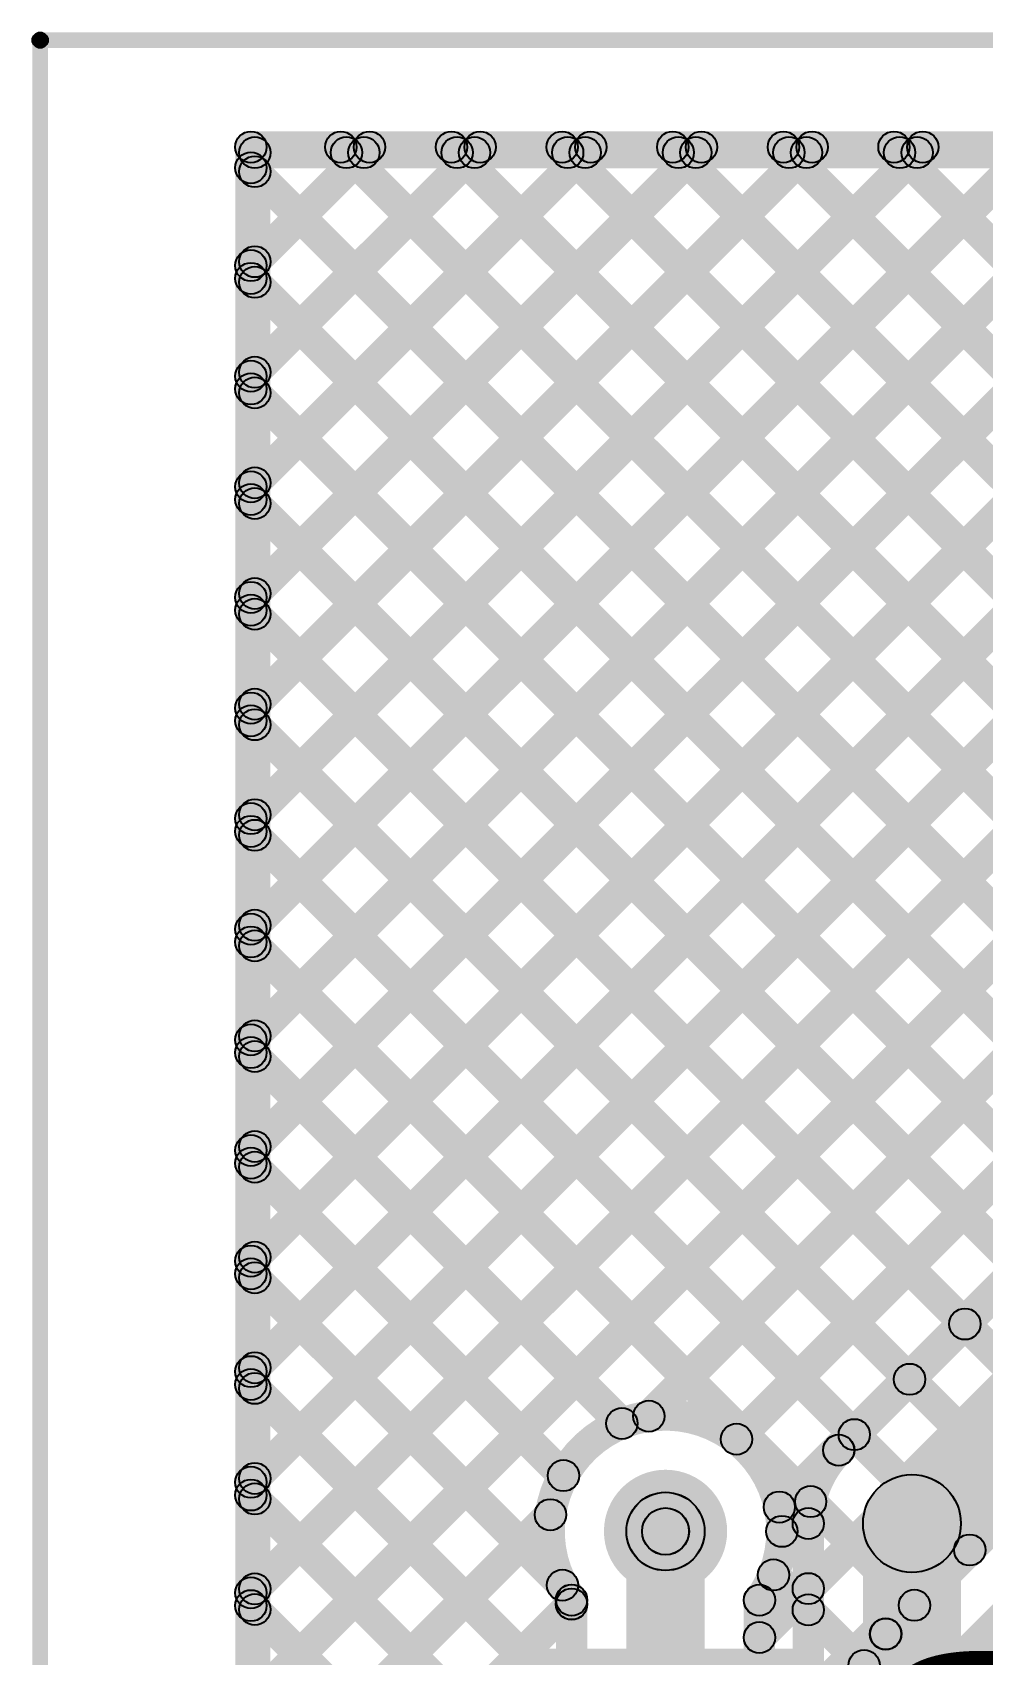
# Model space of a CAD drawing. Header units: millimetres. Extents: x 0 to 5.55, y 0 to 1.02.
# Drawn here: x -0.0019 to 0.241, y 0.6095 to 1.0243 of the extents above; entities that cross this region are included whole.
import ezdxf

# ---------------------------------------------------------------- set-up
doc = ezdxf.new("R2010")
doc.units = ezdxf.units.MM
doc.header["$MEASUREMENT"] = 0
for name, color, linetype in [('BottomLayer', 5, 'Continuous'), ('Mechanical2', 216, 'Continuous'), ('TopLayer', 1, 'Continuous'), ('TopOverlay', 2, 'Continuous'), ('TopPaste', 8, 'Continuous'), ('TopSolder', 216, 'Continuous'), ('ViaHoleLayer', 16, 'Continuous')]:
    doc.layers.add(name, color=color, linetype=linetype)

# ---------------------------------------------------------------- blocks, each defined once
blk = doc.blocks.new('LED_0805_27')
at = {"layer": 'TopLayer'}
for points in [[(-0.05999, 0.03001), (-0.01999, 0.03001), (-0.01999, -0.02999), (-0.05999, -0.02999)], [(0.02001, 0.03001), (0.06001, 0.03001), (0.06001, -0.02999), (0.02001, -0.02999)]]:
    blk.add_hatch(color=1, dxfattribs=at).paths.add_polyline_path(points)
at = {"layer": 'TopOverlay'}
h = blk.add_hatch(color=2, dxfattribs=at)
edge = h.paths.add_edge_path()
edge.add_arc((-0.06499, 0.03501), 0.0025, 0, 360)
h = blk.add_hatch(color=2, dxfattribs=at)
edge = h.paths.add_edge_path()
edge.add_arc((-0.06499, 0.03501), 0.0025, 0, 360)
for points in [[(-0.06499, 0.03251), (-0.06499, 0.03751), (0.06501, 0.03751), (0.06501, 0.03251)], [(-0.06749, 0.03501), (-0.06249, 0.03501), (-0.06249, -0.03499), (-0.06749, -0.03499)], [(0.06251, 0.03501), (0.06751, 0.03501), (0.06751, -0.03499), (0.06251, -0.03499)], [(0.09601, 0.03701), (0.06401, 0.03701), (0.06401, -0.03699), (0.09601, -0.03699)], [(-0.06499, -0.03749), (-0.06499, -0.03249), (0.06501, -0.03249), (0.06501, -0.03749)]]:
    blk.add_hatch(color=2, dxfattribs=at).paths.add_polyline_path(points)
h = blk.add_hatch(color=2, dxfattribs=at)
edge = h.paths.add_edge_path()
edge.add_arc((0.06501, 0.03501), 0.0025, 0, 360)
h = blk.add_hatch(color=2, dxfattribs=at)
edge = h.paths.add_edge_path()
edge.add_arc((0.06501, 0.03501), 0.0025, 0, 360)
h = blk.add_hatch(color=2, dxfattribs=at)
edge = h.paths.add_edge_path()
edge.add_arc((-0.06499, -0.03499), 0.0025, 0, 360)
h = blk.add_hatch(color=2, dxfattribs=at)
edge = h.paths.add_edge_path()
edge.add_arc((-0.06499, -0.03499), 0.0025, 0, 360)
h = blk.add_hatch(color=2, dxfattribs=at)
edge = h.paths.add_edge_path()
edge.add_arc((0.06501, -0.03499), 0.0025, 0, 360)
h = blk.add_hatch(color=2, dxfattribs=at)
edge = h.paths.add_edge_path()
edge.add_arc((0.06501, -0.03499), 0.0025, 0, 360)
at = {"layer": 'TopPaste'}
for points in [[(-0.05999, 0.03001), (-0.01999, 0.03001), (-0.01999, -0.02999), (-0.05999, -0.02999)], [(0.02001, 0.03001), (0.06001, 0.03001), (0.06001, -0.02999), (0.02001, -0.02999)]]:
    blk.add_hatch(color=8, dxfattribs=at).paths.add_polyline_path(points)
at = {"layer": 'TopSolder'}
for points in [[(-0.06399, 0.03401), (-0.01599, 0.03401), (-0.01599, -0.03399), (-0.06399, -0.03399)], [(0.01601, 0.03401), (0.06401, 0.03401), (0.06401, -0.03399), (0.01601, -0.03399)]]:
    blk.add_hatch(color=216, dxfattribs=at).paths.add_polyline_path(points)
at = {"layer": 'TopOverlay'}
for centre in [(-0.06499, 0.03501), (-0.06499, 0.03501), (0.06501, 0.03501), (0.06501, 0.03501), (-0.06499, -0.03499), (-0.06499, -0.03499), (0.06501, -0.03499), (0.06501, -0.03499)]:
    blk.add_circle(centre, 0.0025, dxfattribs=at)

msp = doc.modelspace()

# ---------------------------------------------------------------- hatches: boundary and pattern name
at = {"layer": 'BottomLayer'}
h = msp.add_hatch(color=5, dxfattribs=at)
edge = h.paths.add_edge_path()
edge.add_arc((0.054, 0.995), 0.004, 0, 360)
h = msp.add_hatch(color=5, dxfattribs=at)
edge = h.paths.add_edge_path()
edge.add_arc((0.054, 0.995), 0.004, 0, 360)
for points in [[(0.05683, 0.79215), (0.05117, 0.7978), (0.2512, 0.99783), (0.25685, 0.99217)], [(0.05683, 0.76386), (0.05117, 0.76952), (0.27948, 0.99783), (0.28514, 0.99217)], [(0.05683, 0.82043), (0.05117, 0.82609), (0.22291, 0.99783), (0.22857, 0.99217)], [(0.05683, 0.93357), (0.05117, 0.93923), (0.10977, 0.99783), (0.11543, 0.99217)], [(0.05683, 0.90528), (0.05117, 0.91094), (0.13806, 0.99783), (0.14372, 0.99217)], [(0.05683, 0.96185), (0.05117, 0.96751), (0.08149, 0.99783), (0.08715, 0.99217)], [(0.05683, 0.84872), (0.05117, 0.85437), (0.19463, 0.99783), (0.20028, 0.99217)], [(0.05683, 0.877), (0.05117, 0.88266), (0.16634, 0.99783), (0.172, 0.99217)], [(0.05683, 0.65073), (0.05117, 0.65638), (0.39262, 0.99783), (0.39827, 0.99217)], [(0.05683, 0.67901), (0.05117, 0.68467), (0.36433, 0.99783), (0.36999, 0.99217)], [(0.05683, 0.59416), (0.05117, 0.59981), (0.44919, 0.99783), (0.45484, 0.99217)], [(0.05683, 0.62244), (0.05117, 0.6281), (0.4209, 0.99783), (0.42656, 0.99217)], [(0.05683, 0.73558), (0.05117, 0.74124), (0.30776, 0.99783), (0.31342, 0.99217)], [(0.05683, 0.70729), (0.05117, 0.71295), (0.33605, 0.99783), (0.34171, 0.99217)], [(0.054, 0.991), (0.054, 0.999), (5.502, 0.999), (5.502, 0.991)], [(0.07415, 0.99217), (0.07981, 0.99783), (0.3308, 0.74684), (0.32514, 0.74119)], [(0.10244, 0.99217), (0.1081, 0.99783), (0.35172, 0.7542), (0.34607, 0.74854)], [(0.13072, 0.99217), (0.13638, 0.99783), (0.38001, 0.7542), (0.37435, 0.74854)], [(0.15857, 0.66761), (0.15291, 0.67327), (0.47747, 0.99783), (0.48313, 0.99217)], [(0.15901, 0.99217), (0.16466, 0.99783), (0.40829, 0.7542), (0.40264, 0.74854)], [(0.18729, 0.99217), (0.19295, 0.99783), (0.43658, 0.7542), (0.43092, 0.74854)], [(0.21558, 0.99217), (0.22123, 0.99783), (0.45284, 0.76622), (0.44719, 0.76056)], [(0.058, 0.04143), (0.05, 0.04143), (0.05, 0.995), (0.058, 0.995)], [(0.05117, 0.98687), (0.05683, 0.99253), (0.3308, 0.71856), (0.32514, 0.7129)], [(0.05117, 0.95859), (0.05683, 0.96424), (0.32721, 0.69386), (0.32155, 0.68821)], [(0.05117, 0.9303), (0.05683, 0.93596), (0.29976, 0.69303), (0.2941, 0.68737)], [(0.05117, 0.90202), (0.05683, 0.90767), (0.28301, 0.68149), (0.27736, 0.67583)], [(0.18098, 0.66174), (0.17532, 0.6674), (0.41608, 0.90816), (0.42174, 0.9025)], [(0.19192, 0.64439), (0.18626, 0.65005), (0.42223, 0.88602), (0.42788, 0.88036)], [(0.05117, 0.87373), (0.05683, 0.87939), (0.26887, 0.66735), (0.26321, 0.66169)], [(0.18683, 0.61102), (0.18117, 0.61668), (0.4347, 0.87021), (0.44036, 0.86455)], [(0.05117, 0.84545), (0.05683, 0.8511), (0.25473, 0.65321), (0.24907, 0.64755)], [(0.05117, 0.81716), (0.05683, 0.82282), (0.24059, 0.63906), (0.23493, 0.63341)], [(0.05117, 0.78888), (0.05683, 0.79454), (0.22644, 0.62492), (0.22079, 0.61926)], [(0.05117, 0.7606), (0.05683, 0.76625), (0.15167, 0.67141), (0.14602, 0.66575)], [(0.05117, 0.73231), (0.05683, 0.73797), (0.13672, 0.65808), (0.13106, 0.65242)], [(0.19026, 0.58617), (0.18461, 0.59183), (0.32514, 0.73236), (0.3308, 0.7267)], [(0.05117, 0.70403), (0.05683, 0.70968), (0.13647, 0.63005), (0.13081, 0.62439)], [(0.05117, 0.67574), (0.05683, 0.6814), (0.13883, 0.5994), (0.13317, 0.59374)], [(0.21912, 0.61194), (0.21347, 0.6176), (0.2794, 0.68353), (0.28506, 0.67788)], [(0.24384, 0.58716), (0.22616, 0.60484), (0.29216, 0.67084), (0.30984, 0.65316)], [(0.05117, 0.64746), (0.05683, 0.65311), (0.12283, 0.58711), (0.11717, 0.58146)], [(0.05683, 0.56587), (0.05117, 0.57153), (0.12773, 0.64809), (0.13339, 0.64243)], [(0.17, 0.556), (0.15, 0.556), (0.15, 0.641), (0.17, 0.641)], [(0.18475, 0.62702), (0.19041, 0.63267), (0.21357, 0.60951), (0.20792, 0.60385)], [(0.05683, 0.53759), (0.05117, 0.54325), (0.13317, 0.62525), (0.13883, 0.61959)], [(0.05117, 0.61917), (0.05683, 0.62483), (0.12283, 0.55883), (0.11717, 0.55317)], [(0.14, 0.589), (0.132, 0.589), (0.132, 0.62342), (0.14, 0.62342)], [(0.188, 0.589), (0.18, 0.589), (0.18, 0.62342), (0.188, 0.62342)]]:
    msp.add_hatch(color=5, dxfattribs=at).paths.add_polyline_path(points)
h = msp.add_hatch(color=5, dxfattribs=at)
edge = h.paths.add_edge_path()
edge.add_arc((0.07698, 0.995), 0.004, 0, 360)
h = msp.add_hatch(color=5, dxfattribs=at)
edge = h.paths.add_edge_path()
edge.add_arc((0.08432, 0.995), 0.004, 0, 360)
h = msp.add_hatch(color=5, dxfattribs=at)
edge = h.paths.add_edge_path()
edge.add_arc((0.10527, 0.995), 0.004, 0, 360)
h = msp.add_hatch(color=5, dxfattribs=at)
edge = h.paths.add_edge_path()
edge.add_arc((0.1126, 0.995), 0.004, 0, 360)
h = msp.add_hatch(color=5, dxfattribs=at)
edge = h.paths.add_edge_path()
edge.add_arc((0.13355, 0.995), 0.004, 0, 360)
h = msp.add_hatch(color=5, dxfattribs=at)
edge = h.paths.add_edge_path()
edge.add_arc((0.14089, 0.995), 0.004, 0, 360)
h = msp.add_hatch(color=5, dxfattribs=at)
edge = h.paths.add_edge_path()
edge.add_arc((0.16184, 0.995), 0.004, 0, 360)
h = msp.add_hatch(color=5, dxfattribs=at)
edge = h.paths.add_edge_path()
edge.add_arc((0.16917, 0.995), 0.004, 0, 360)
h = msp.add_hatch(color=5, dxfattribs=at)
edge = h.paths.add_edge_path()
edge.add_arc((0.19012, 0.995), 0.004, 0, 360)
h = msp.add_hatch(color=5, dxfattribs=at)
edge = h.paths.add_edge_path()
edge.add_arc((0.19746, 0.995), 0.004, 0, 360)
h = msp.add_hatch(color=5, dxfattribs=at)
edge = h.paths.add_edge_path()
edge.add_arc((0.2184, 0.995), 0.004, 0, 360)
h = msp.add_hatch(color=5, dxfattribs=at)
edge = h.paths.add_edge_path()
edge.add_arc((0.22574, 0.995), 0.004, 0, 360)
h = msp.add_hatch(color=5, dxfattribs=at)
edge = h.paths.add_edge_path()
edge.add_arc((0.054, 0.9897), 0.004, 0, 360)
h = msp.add_hatch(color=5, dxfattribs=at)
edge = h.paths.add_edge_path()
edge.add_arc((0.054, 0.96468), 0.004, 0, 360)
h = msp.add_hatch(color=5, dxfattribs=at)
edge = h.paths.add_edge_path()
edge.add_arc((0.054, 0.96141), 0.004, 0, 360)
h = msp.add_hatch(color=5, dxfattribs=at)
edge = h.paths.add_edge_path()
edge.add_arc((0.054, 0.9364), 0.004, 0, 360)
h = msp.add_hatch(color=5, dxfattribs=at)
edge = h.paths.add_edge_path()
edge.add_arc((0.054, 0.93313), 0.004, 0, 360)
h = msp.add_hatch(color=5, dxfattribs=at)
edge = h.paths.add_edge_path()
edge.add_arc((0.054, 0.90811), 0.004, 0, 360)
h = msp.add_hatch(color=5, dxfattribs=at)
edge = h.paths.add_edge_path()
edge.add_arc((0.054, 0.90485), 0.004, 0, 360)
h = msp.add_hatch(color=5, dxfattribs=at)
edge = h.paths.add_edge_path()
edge.add_arc((0.054, 0.87983), 0.004, 0, 360)
h = msp.add_hatch(color=5, dxfattribs=at)
edge = h.paths.add_edge_path()
edge.add_arc((0.054, 0.87656), 0.004, 0, 360)
h = msp.add_hatch(color=5, dxfattribs=at)
edge = h.paths.add_edge_path()
edge.add_arc((0.054, 0.85154), 0.004, 0, 360)
h = msp.add_hatch(color=5, dxfattribs=at)
edge = h.paths.add_edge_path()
edge.add_arc((0.054, 0.84828), 0.004, 0, 360)
h = msp.add_hatch(color=5, dxfattribs=at)
edge = h.paths.add_edge_path()
edge.add_arc((0.054, 0.82326), 0.004, 0, 360)
h = msp.add_hatch(color=5, dxfattribs=at)
edge = h.paths.add_edge_path()
edge.add_arc((0.054, 0.81999), 0.004, 0, 360)
h = msp.add_hatch(color=5, dxfattribs=at)
edge = h.paths.add_edge_path()
edge.add_arc((0.054, 0.79498), 0.004, 0, 360)
h = msp.add_hatch(color=5, dxfattribs=at)
edge = h.paths.add_edge_path()
edge.add_arc((0.054, 0.79171), 0.004, 0, 360)
h = msp.add_hatch(color=5, dxfattribs=at)
edge = h.paths.add_edge_path()
edge.add_arc((0.054, 0.76669), 0.004, 0, 360)
h = msp.add_hatch(color=5, dxfattribs=at)
edge = h.paths.add_edge_path()
edge.add_arc((0.054, 0.76342), 0.004, 0, 360)
h = msp.add_hatch(color=5, dxfattribs=at)
edge = h.paths.add_edge_path()
edge.add_arc((0.054, 0.73841), 0.004, 0, 360)
h = msp.add_hatch(color=5, dxfattribs=at)
edge = h.paths.add_edge_path()
edge.add_arc((0.054, 0.73514), 0.004, 0, 360)
h = msp.add_hatch(color=5, dxfattribs=at)
edge = h.paths.add_edge_path()
edge.add_arc((0.054, 0.71012), 0.004, 0, 360)
h = msp.add_hatch(color=5, dxfattribs=at)
edge = h.paths.add_edge_path()
edge.add_arc((0.054, 0.70686), 0.004, 0, 360)
h = msp.add_hatch(color=5, dxfattribs=at)
edge = h.paths.add_edge_path()
edge.add_arc((0.054, 0.68184), 0.004, 0, 360)
h = msp.add_hatch(color=5, dxfattribs=at)
edge = h.paths.add_edge_path()
edge.add_arc((0.054, 0.67857), 0.004, 0, 360)
h = msp.add_hatch(color=5, dxfattribs=at)
edge = h.paths.add_edge_path()
edge.add_arc((0.14885, 0.66858), 0.004, 0, 360)
h = msp.add_hatch(color=5, dxfattribs=at)
edge = h.paths.add_edge_path()
edge.add_arc((0.15574, 0.67044), 0.004, 0, 360)
h = msp.add_hatch(color=5, dxfattribs=at)
edge = h.paths.add_edge_path()
edge.add_arc((0.17815, 0.66457), 0.004, 0, 360)
h = msp.add_hatch(color=5, dxfattribs=at)
edge = h.paths.add_edge_path()
edge.add_arc((0.054, 0.65355), 0.004, 0, 360)
h = msp.add_hatch(color=5, dxfattribs=at)
edge = h.paths.add_edge_path()
edge.add_arc((0.13389, 0.65525), 0.004, 0, 360)
h = msp.add_hatch(color=5, dxfattribs=at)
edge = h.paths.add_edge_path()
edge.add_arc((0.16, 0.641), 0.01575, 0, 360)
h = msp.add_hatch(color=5, dxfattribs=at)
edge = h.paths.add_edge_path()
edge.add_arc((0.054, 0.65029), 0.004, 0, 360)
h = msp.add_hatch(color=5, dxfattribs=at)
edge = h.paths.add_edge_path()
edge.add_arc((0.13056, 0.64526), 0.004, 0, 360)
h = msp.add_hatch(color=5, dxfattribs=at)
edge = h.paths.add_edge_path()
edge.add_arc((0.16, 0.641), 0.01, 0, 360)
h = msp.add_hatch(color=5, dxfattribs=at)
edge = h.paths.add_edge_path()
edge.add_arc((0.18909, 0.64722), 0.004, 0, 360)
h = msp.add_hatch(color=5, dxfattribs=at)
edge = h.paths.add_edge_path()
edge.add_arc((0.18975, 0.641), 0.004, 0, 360)
h = msp.add_hatch(color=5, dxfattribs=at)
edge = h.paths.add_edge_path()
edge.add_arc((0.18975, 0.641), 0.004, 0, 360)
h = msp.add_hatch(color=5, dxfattribs=at)
edge = h.paths.add_edge_path()
edge.add_arc((0.23776, 0.63623), 0.004, 0, 360)
h = msp.add_hatch(color=5, dxfattribs=at)
edge = h.paths.add_edge_path()
edge.add_arc((0.13364, 0.62722), 0.004, 0, 360)
h = msp.add_hatch(color=5, dxfattribs=at)
edge = h.paths.add_edge_path()
edge.add_arc((0.18758, 0.62985), 0.004, 0, 360)
h = msp.add_hatch(color=5, dxfattribs=at)
edge = h.paths.add_edge_path()
edge.add_arc((0.054, 0.62527), 0.004, 0, 360)
h = msp.add_hatch(color=5, dxfattribs=at)
edge = h.paths.add_edge_path()
edge.add_arc((0.136, 0.62342), 0.004, 0, 360)
h = msp.add_hatch(color=5, dxfattribs=at)
edge = h.paths.add_edge_path()
edge.add_arc((0.136, 0.62342), 0.004, 0, 360)
h = msp.add_hatch(color=5, dxfattribs=at)
edge = h.paths.add_edge_path()
edge.add_arc((0.136, 0.62242), 0.004, 0, 360)
h = msp.add_hatch(color=5, dxfattribs=at)
edge = h.paths.add_edge_path()
edge.add_arc((0.184, 0.62342), 0.004, 0, 360)
h = msp.add_hatch(color=5, dxfattribs=at)
edge = h.paths.add_edge_path()
edge.add_arc((0.184, 0.62342), 0.004, 0, 360)
h = msp.add_hatch(color=5, dxfattribs=at)
edge = h.paths.add_edge_path()
edge.add_arc((0.054, 0.622), 0.004, 0, 360)
h = msp.add_hatch(color=5, dxfattribs=at)
edge = h.paths.add_edge_path()
edge.add_arc((0.22362, 0.62209), 0.004, 0, 360)
h = msp.add_hatch(color=5, dxfattribs=at)
edge = h.paths.add_edge_path()
edge.add_arc((0.21626, 0.61474), 0.004, 0, 360)
h = msp.add_hatch(color=5, dxfattribs=at)
edge = h.paths.add_edge_path()
edge.add_arc((0.2163, 0.61477), 0.004, 0, 360)
h = msp.add_hatch(color=5, dxfattribs=at)
edge = h.paths.add_edge_path()
edge.add_arc((0.2163, 0.61477), 0.004, 0, 360)
h = msp.add_hatch(color=5, dxfattribs=at)
edge = h.paths.add_edge_path()
edge.add_arc((0.184, 0.61385), 0.004, 0, 360)
h = msp.add_hatch(color=5, dxfattribs=at)
edge = h.paths.add_edge_path()
edge.add_arc((0.21075, 0.60668), 0.004, 0, 360)
at = {"layer": 'Mechanical2'}
h = msp.add_hatch(color=216, dxfattribs=at)
edge = h.paths.add_edge_path()
edge.add_arc((0.00012, 1.02233), 0.00197, 0, 360)
h = msp.add_hatch(color=216, dxfattribs=at)
edge = h.paths.add_edge_path()
edge.add_arc((0.00012, 1.02233), 0.00197, 0, 360)
for points in [[(0.00208, -0.00129), (-0.00185, -0.00129), (-0.00185, 1.02233), (0.00208, 1.02233)], [(0.00012, 1.02036), (0.00012, 1.0243), (5.5513, 1.0243), (5.5513, 1.02036)]]:
    msp.add_hatch(color=216, dxfattribs=at).paths.add_polyline_path(points)
at = {"layer": 'TopLayer'}
h = msp.add_hatch(color=1, dxfattribs=at)
edge = h.paths.add_edge_path()
edge.add_arc((0.055, 0.99357), 0.004, 0, 360)
h = msp.add_hatch(color=1, dxfattribs=at)
edge = h.paths.add_edge_path()
edge.add_arc((0.055, 0.99357), 0.004, 0, 360)
for points in [[(0.05783, 0.878), (0.05217, 0.88366), (0.16491, 0.9964), (0.17057, 0.99074)], [(0.05783, 0.93457), (0.05217, 0.94023), (0.10834, 0.9964), (0.114, 0.99074)], [(0.05783, 0.96285), (0.05217, 0.96851), (0.08006, 0.9964), (0.08571, 0.99074)], [(0.05783, 0.84972), (0.05217, 0.85537), (0.19319, 0.9964), (0.19885, 0.99074)], [(0.05783, 0.90628), (0.05217, 0.91194), (0.13663, 0.9964), (0.14228, 0.99074)], [(0.05783, 0.65173), (0.05217, 0.65738), (0.39118, 0.9964), (0.39684, 0.99074)], [(0.05783, 0.59516), (0.05217, 0.60081), (0.44775, 0.9964), (0.45341, 0.99074)], [(0.05783, 0.62344), (0.05217, 0.6291), (0.41947, 0.9964), (0.42513, 0.99074)], [(0.05783, 0.68001), (0.05217, 0.68567), (0.3629, 0.9964), (0.36856, 0.99074)], [(0.05783, 0.76486), (0.05217, 0.77052), (0.27805, 0.9964), (0.2837, 0.99074)], [(0.05783, 0.79315), (0.05217, 0.7988), (0.24976, 0.9964), (0.25542, 0.99074)], [(0.05783, 0.82143), (0.05217, 0.82709), (0.22148, 0.9964), (0.22714, 0.99074)], [(0.05783, 0.70829), (0.05217, 0.71395), (0.33462, 0.9964), (0.34027, 0.99074)], [(0.05783, 0.73658), (0.05217, 0.74224), (0.30633, 0.9964), (0.31199, 0.99074)], [(0.055, 0.98957), (0.055, 0.99757), (5.503, 0.99757), (5.503, 0.98957)], [(0.07559, 0.99074), (0.08124, 0.9964), (0.31008, 0.76756), (0.30442, 0.7619)], [(0.10387, 0.99074), (0.10953, 0.9964), (0.32422, 0.7817), (0.31857, 0.77604)], [(0.13215, 0.99074), (0.13781, 0.9964), (0.33837, 0.79584), (0.33271, 0.79019)], [(0.15857, 0.66761), (0.15291, 0.67327), (0.47604, 0.9964), (0.48169, 0.99074)], [(0.16044, 0.99074), (0.1661, 0.9964), (0.35251, 0.80998), (0.34685, 0.80433)], [(0.18872, 0.99074), (0.19438, 0.9964), (0.36665, 0.82413), (0.36099, 0.81847)], [(0.21701, 0.99074), (0.22266, 0.9964), (0.38203, 0.83703), (0.37637, 0.83137)], [(0.059, 0.04), (0.051, 0.04), (0.051, 0.99357), (0.059, 0.99357)], [(0.05217, 0.98587), (0.05783, 0.99153), (0.29594, 0.75342), (0.29028, 0.74776)], [(0.05217, 0.95759), (0.05783, 0.96324), (0.2818, 0.73927), (0.27614, 0.73362)], [(0.05217, 0.9293), (0.05783, 0.93496), (0.26765, 0.72513), (0.262, 0.71947)], [(0.05217, 0.90102), (0.05783, 0.90667), (0.25351, 0.71099), (0.24786, 0.70533)], [(0.18098, 0.66174), (0.17532, 0.6674), (0.41608, 0.90816), (0.42174, 0.9025)], [(0.19192, 0.64439), (0.18626, 0.65005), (0.42223, 0.88602), (0.42788, 0.88036)], [(0.05217, 0.87273), (0.05783, 0.87839), (0.23937, 0.69685), (0.23371, 0.69119)], [(0.05217, 0.84445), (0.05783, 0.85011), (0.22523, 0.68271), (0.21957, 0.67705)], [(0.20712, 0.65894), (0.20147, 0.6646), (0.3684, 0.83153), (0.37406, 0.82588)], [(0.05217, 0.81616), (0.05783, 0.82182), (0.21109, 0.66856), (0.20543, 0.66291)], [(0.23184, 0.63416), (0.21416, 0.65184), (0.38116, 0.81884), (0.39884, 0.80116)], [(0.05217, 0.78788), (0.05783, 0.79354), (0.19993, 0.65144), (0.19427, 0.64578)], [(0.05217, 0.7596), (0.05783, 0.76525), (0.15167, 0.67141), (0.14602, 0.66575)], [(0.05217, 0.73131), (0.05783, 0.73697), (0.13672, 0.65808), (0.13106, 0.65242)], [(0.05217, 0.70303), (0.05783, 0.70868), (0.13647, 0.63005), (0.13081, 0.62439)], [(0.05217, 0.67474), (0.05783, 0.6804), (0.13882, 0.59941), (0.13317, 0.59375)], [(0.05217, 0.64646), (0.05783, 0.65211), (0.11882, 0.59112), (0.11317, 0.58546)], [(0.05783, 0.56687), (0.05217, 0.57253), (0.12773, 0.64809), (0.13339, 0.64243)], [(0.16424, 0.63675), (0.15575, 0.64524), (0.15576, 0.64524), (0.16424, 0.63676)], [(0.2005, 0.58901), (0.1925, 0.58901), (0.1925, 0.643), (0.2005, 0.643)], [(0.2355, 0.31), (0.2105, 0.31), (0.2105, 0.643), (0.2355, 0.643)], [(0.16999, 0.55501), (0.14999, 0.55501), (0.14999, 0.64099), (0.16999, 0.64099)], [(0.18475, 0.62702), (0.19041, 0.63267), (0.19933, 0.62375), (0.19367, 0.6181)], [(0.18682, 0.61101), (0.18117, 0.61667), (0.19367, 0.62918), (0.19933, 0.62352)], [(0.05783, 0.53859), (0.05217, 0.54425), (0.13317, 0.62524), (0.13882, 0.61958)], [(0.05217, 0.61817), (0.05783, 0.62383), (0.11882, 0.56284), (0.11317, 0.55718)], [(0.13999, 0.58901), (0.13199, 0.58901), (0.13199, 0.62343), (0.13999, 0.62343)], [(0.18799, 0.58901), (0.17999, 0.58901), (0.17999, 0.62341), (0.18799, 0.62341)]]:
    msp.add_hatch(color=1, dxfattribs=at).paths.add_polyline_path(points)
h = msp.add_hatch(color=1, dxfattribs=at)
edge = h.paths.add_edge_path()
edge.add_arc((0.07841, 0.99357), 0.004, 0, 360)
h = msp.add_hatch(color=1, dxfattribs=at)
edge = h.paths.add_edge_path()
edge.add_arc((0.08289, 0.99357), 0.004, 0, 360)
h = msp.add_hatch(color=1, dxfattribs=at)
edge = h.paths.add_edge_path()
edge.add_arc((0.1067, 0.99357), 0.004, 0, 360)
h = msp.add_hatch(color=1, dxfattribs=at)
edge = h.paths.add_edge_path()
edge.add_arc((0.11117, 0.99357), 0.004, 0, 360)
h = msp.add_hatch(color=1, dxfattribs=at)
edge = h.paths.add_edge_path()
edge.add_arc((0.13498, 0.99357), 0.004, 0, 360)
h = msp.add_hatch(color=1, dxfattribs=at)
edge = h.paths.add_edge_path()
edge.add_arc((0.13945, 0.99357), 0.004, 0, 360)
h = msp.add_hatch(color=1, dxfattribs=at)
edge = h.paths.add_edge_path()
edge.add_arc((0.16327, 0.99357), 0.004, 0, 360)
h = msp.add_hatch(color=1, dxfattribs=at)
edge = h.paths.add_edge_path()
edge.add_arc((0.16774, 0.99357), 0.004, 0, 360)
h = msp.add_hatch(color=1, dxfattribs=at)
edge = h.paths.add_edge_path()
edge.add_arc((0.19155, 0.99357), 0.004, 0, 360)
h = msp.add_hatch(color=1, dxfattribs=at)
edge = h.paths.add_edge_path()
edge.add_arc((0.19602, 0.99357), 0.004, 0, 360)
h = msp.add_hatch(color=1, dxfattribs=at)
edge = h.paths.add_edge_path()
edge.add_arc((0.21984, 0.99357), 0.004, 0, 360)
h = msp.add_hatch(color=1, dxfattribs=at)
edge = h.paths.add_edge_path()
edge.add_arc((0.22431, 0.99357), 0.004, 0, 360)
h = msp.add_hatch(color=1, dxfattribs=at)
edge = h.paths.add_edge_path()
edge.add_arc((0.055, 0.9887), 0.004, 0, 360)
h = msp.add_hatch(color=1, dxfattribs=at)
edge = h.paths.add_edge_path()
edge.add_arc((0.055, 0.96568), 0.004, 0, 360)
h = msp.add_hatch(color=1, dxfattribs=at)
edge = h.paths.add_edge_path()
edge.add_arc((0.055, 0.96041), 0.004, 0, 360)
h = msp.add_hatch(color=1, dxfattribs=at)
edge = h.paths.add_edge_path()
edge.add_arc((0.055, 0.9374), 0.004, 0, 360)
h = msp.add_hatch(color=1, dxfattribs=at)
edge = h.paths.add_edge_path()
edge.add_arc((0.055, 0.93213), 0.004, 0, 360)
h = msp.add_hatch(color=1, dxfattribs=at)
edge = h.paths.add_edge_path()
edge.add_arc((0.055, 0.90911), 0.004, 0, 360)
h = msp.add_hatch(color=1, dxfattribs=at)
edge = h.paths.add_edge_path()
edge.add_arc((0.055, 0.90385), 0.004, 0, 360)
h = msp.add_hatch(color=1, dxfattribs=at)
edge = h.paths.add_edge_path()
edge.add_arc((0.055, 0.88083), 0.004, 0, 360)
h = msp.add_hatch(color=1, dxfattribs=at)
edge = h.paths.add_edge_path()
edge.add_arc((0.055, 0.87556), 0.004, 0, 360)
h = msp.add_hatch(color=1, dxfattribs=at)
edge = h.paths.add_edge_path()
edge.add_arc((0.055, 0.85254), 0.004, 0, 360)
h = msp.add_hatch(color=1, dxfattribs=at)
edge = h.paths.add_edge_path()
edge.add_arc((0.055, 0.84728), 0.004, 0, 360)
h = msp.add_hatch(color=1, dxfattribs=at)
edge = h.paths.add_edge_path()
edge.add_arc((0.055, 0.82426), 0.004, 0, 360)
h = msp.add_hatch(color=1, dxfattribs=at)
edge = h.paths.add_edge_path()
edge.add_arc((0.055, 0.81899), 0.004, 0, 360)
h = msp.add_hatch(color=1, dxfattribs=at)
edge = h.paths.add_edge_path()
edge.add_arc((0.055, 0.79598), 0.004, 0, 360)
h = msp.add_hatch(color=1, dxfattribs=at)
edge = h.paths.add_edge_path()
edge.add_arc((0.055, 0.79071), 0.004, 0, 360)
h = msp.add_hatch(color=1, dxfattribs=at)
edge = h.paths.add_edge_path()
edge.add_arc((0.055, 0.76769), 0.004, 0, 360)
h = msp.add_hatch(color=1, dxfattribs=at)
edge = h.paths.add_edge_path()
edge.add_arc((0.055, 0.76242), 0.004, 0, 360)
h = msp.add_hatch(color=1, dxfattribs=at)
edge = h.paths.add_edge_path()
edge.add_arc((0.055, 0.73941), 0.004, 0, 360)
h = msp.add_hatch(color=1, dxfattribs=at)
edge = h.paths.add_edge_path()
edge.add_arc((0.055, 0.73414), 0.004, 0, 360)
h = msp.add_hatch(color=1, dxfattribs=at)
edge = h.paths.add_edge_path()
edge.add_arc((0.055, 0.71112), 0.004, 0, 360)
h = msp.add_hatch(color=1, dxfattribs=at)
edge = h.paths.add_edge_path()
edge.add_arc((0.055, 0.70586), 0.004, 0, 360)
h = msp.add_hatch(color=1, dxfattribs=at)
edge = h.paths.add_edge_path()
edge.add_arc((0.23654, 0.69402), 0.004, 0, 360)
h = msp.add_hatch(color=1, dxfattribs=at)
edge = h.paths.add_edge_path()
edge.add_arc((0.055, 0.68284), 0.004, 0, 360)
h = msp.add_hatch(color=1, dxfattribs=at)
edge = h.paths.add_edge_path()
edge.add_arc((0.055, 0.67757), 0.004, 0, 360)
h = msp.add_hatch(color=1, dxfattribs=at)
edge = h.paths.add_edge_path()
edge.add_arc((0.2224, 0.67988), 0.004, 0, 360)
h = msp.add_hatch(color=1, dxfattribs=at)
edge = h.paths.add_edge_path()
edge.add_arc((0.14885, 0.66858), 0.004, 0, 360)
h = msp.add_hatch(color=1, dxfattribs=at)
edge = h.paths.add_edge_path()
edge.add_arc((0.15574, 0.67044), 0.004, 0, 360)
h = msp.add_hatch(color=1, dxfattribs=at)
edge = h.paths.add_edge_path()
edge.add_arc((0.17815, 0.66457), 0.004, 0, 360)
h = msp.add_hatch(color=1, dxfattribs=at)
edge = h.paths.add_edge_path()
edge.add_arc((0.20826, 0.66573), 0.004, 0, 360)
h = msp.add_hatch(color=1, dxfattribs=at)
edge = h.paths.add_edge_path()
edge.add_arc((0.20426, 0.66174), 0.004, 0, 360)
h = msp.add_hatch(color=1, dxfattribs=at)
edge = h.paths.add_edge_path()
edge.add_arc((0.2043, 0.66177), 0.004, 0, 360)
h = msp.add_hatch(color=1, dxfattribs=at)
edge = h.paths.add_edge_path()
edge.add_arc((0.2043, 0.66177), 0.004, 0, 360)
h = msp.add_hatch(color=1, dxfattribs=at)
edge = h.paths.add_edge_path()
edge.add_arc((0.055, 0.65455), 0.004, 0, 360)
h = msp.add_hatch(color=1, dxfattribs=at)
edge = h.paths.add_edge_path()
edge.add_arc((0.13389, 0.65525), 0.004, 0, 360)
h = msp.add_hatch(color=1, dxfattribs=at)
edge = h.paths.add_edge_path()
edge.add_arc((0.16, 0.641), 0.01575, 0, 360)
h = msp.add_hatch(color=1, dxfattribs=at)
edge = h.paths.add_edge_path()
edge.add_arc((0.223, 0.643), 0.0125, 0, 360)
h = msp.add_hatch(color=1, dxfattribs=at)
edge = h.paths.add_edge_path()
edge.add_arc((0.223, 0.643), 0.0125, 0, 360)
h = msp.add_hatch(color=1, dxfattribs=at)
edge = h.paths.add_edge_path()
edge.add_arc((0.055, 0.64929), 0.004, 0, 360)
h = msp.add_hatch(color=1, dxfattribs=at)
edge = h.paths.add_edge_path()
edge.add_arc((0.1971, 0.64861), 0.004, 0, 360)
h = msp.add_hatch(color=1, dxfattribs=at)
edge = h.paths.add_edge_path()
edge.add_arc((0.13056, 0.64526), 0.004, 0, 360)
h = msp.add_hatch(color=1, dxfattribs=at)
edge = h.paths.add_edge_path()
edge.add_arc((0.15999, 0.64099), 0.01, 0, 360)
h = msp.add_hatch(color=1, dxfattribs=at)
edge = h.paths.add_edge_path()
edge.add_arc((0.18909, 0.64722), 0.004, 0, 360)
h = msp.add_hatch(color=1, dxfattribs=at)
edge = h.paths.add_edge_path()
edge.add_arc((0.15999, 0.64099), 0.006, 0, 360)
h = msp.add_hatch(color=1, dxfattribs=at)
edge = h.paths.add_edge_path()
edge.add_arc((0.16, 0.641), 0.006, 0, 360)
h = msp.add_hatch(color=1, dxfattribs=at)
edge = h.paths.add_edge_path()
edge.add_arc((0.18975, 0.641), 0.004, 0, 360)
h = msp.add_hatch(color=1, dxfattribs=at)
edge = h.paths.add_edge_path()
edge.add_arc((0.18975, 0.641), 0.004, 0, 360)
h = msp.add_hatch(color=1, dxfattribs=at)
edge = h.paths.add_edge_path()
edge.add_arc((0.1965, 0.643), 0.004, 0, 360)
h = msp.add_hatch(color=1, dxfattribs=at)
edge = h.paths.add_edge_path()
edge.add_arc((0.1965, 0.643), 0.004, 0, 360)
h = msp.add_hatch(color=1, dxfattribs=at)
edge = h.paths.add_edge_path()
edge.add_arc((0.1965, 0.643), 0.004, 0, 360)
h = msp.add_hatch(color=1, dxfattribs=at)
edge = h.paths.add_edge_path()
edge.add_arc((0.13364, 0.62722), 0.004, 0, 360)
h = msp.add_hatch(color=1, dxfattribs=at)
edge = h.paths.add_edge_path()
edge.add_arc((0.18758, 0.62985), 0.004, 0, 360)
h = msp.add_hatch(color=1, dxfattribs=at)
edge = h.paths.add_edge_path()
edge.add_arc((0.055, 0.62627), 0.004, 0, 360)
h = msp.add_hatch(color=1, dxfattribs=at)
edge = h.paths.add_edge_path()
edge.add_arc((0.13599, 0.62343), 0.004, 0, 360)
h = msp.add_hatch(color=1, dxfattribs=at)
edge = h.paths.add_edge_path()
edge.add_arc((0.13599, 0.62343), 0.004, 0, 360)
h = msp.add_hatch(color=1, dxfattribs=at)
edge = h.paths.add_edge_path()
edge.add_arc((0.13599, 0.62241), 0.004, 0, 360)
h = msp.add_hatch(color=1, dxfattribs=at)
edge = h.paths.add_edge_path()
edge.add_arc((0.18399, 0.62341), 0.004, 0, 360)
h = msp.add_hatch(color=1, dxfattribs=at)
edge = h.paths.add_edge_path()
edge.add_arc((0.18399, 0.62341), 0.004, 0, 360)
h = msp.add_hatch(color=1, dxfattribs=at)
edge = h.paths.add_edge_path()
edge.add_arc((0.1965, 0.62635), 0.004, 0, 360)
h = msp.add_hatch(color=1, dxfattribs=at)
edge = h.paths.add_edge_path()
edge.add_arc((0.055, 0.621), 0.004, 0, 360)
h = msp.add_hatch(color=1, dxfattribs=at)
edge = h.paths.add_edge_path()
edge.add_arc((0.1965, 0.62092), 0.004, 0, 360)
h = msp.add_hatch(color=1, dxfattribs=at)
edge = h.paths.add_edge_path()
edge.add_arc((0.18399, 0.61384), 0.004, 0, 360)
at = {"layer": 'ViaHoleLayer'}
h = msp.add_hatch(color=16, dxfattribs=at)
edge = h.paths.add_edge_path()
edge.add_arc((0.16, 0.641), 0.00591, 0, 360)

# ---------------------------------------------------------------- linework, layer by layer
at = {"layer": 'BottomLayer', "const_width": 0.008}
for points in [[(0.136, 0.62342, -1.379139), (0.18975, 0.641)], [(0.18975, 0.641, -0.15936), (0.184, 0.62342)], [(0.2085, 0.596, -0.199375), (0.2163, 0.61477)], [(0.2085, 0.596, -0.198912), (0.21626, 0.61474)]]:
    msp.add_lwpolyline(points, format="xyb", dxfattribs=at)
at = {"layer": 'BottomLayer'}
for centre, radius in [((0.054, 0.995), 0.004), ((0.054, 0.995), 0.004), ((0.07698, 0.995), 0.004), ((0.08432, 0.995), 0.004), ((0.10527, 0.995), 0.004), ((0.1126, 0.995), 0.004), ((0.13355, 0.995), 0.004), ((0.14089, 0.995), 0.004), ((0.16184, 0.995), 0.004), ((0.16917, 0.995), 0.004), ((0.19012, 0.995), 0.004), ((0.19746, 0.995), 0.004), ((0.2184, 0.995), 0.004), ((0.22574, 0.995), 0.004), ((0.054, 0.9897), 0.004), ((0.054, 0.96468), 0.004), ((0.054, 0.96141), 0.004), ((0.054, 0.9364), 0.004), ((0.054, 0.93313), 0.004), ((0.054, 0.90811), 0.004), ((0.054, 0.90485), 0.004), ((0.054, 0.87983), 0.004), ((0.054, 0.87656), 0.004), ((0.054, 0.85154), 0.004), ((0.054, 0.84828), 0.004), ((0.054, 0.82326), 0.004), ((0.054, 0.81999), 0.004), ((0.054, 0.79498), 0.004), ((0.054, 0.79171), 0.004), ((0.054, 0.76669), 0.004), ((0.054, 0.76342), 0.004), ((0.054, 0.73841), 0.004), ((0.054, 0.73514), 0.004), ((0.054, 0.71012), 0.004), ((0.054, 0.70686), 0.004), ((0.054, 0.68184), 0.004), ((0.054, 0.67857), 0.004), ((0.14885, 0.66858), 0.004), ((0.15574, 0.67044), 0.004), ((0.17815, 0.66457), 0.004), ((0.054, 0.65355), 0.004), ((0.13389, 0.65525), 0.004), ((0.054, 0.65029), 0.004), ((0.13056, 0.64526), 0.004), ((0.16, 0.641), 0.01), ((0.18909, 0.64722), 0.004), ((0.18975, 0.641), 0.004), ((0.18975, 0.641), 0.004), ((0.23776, 0.63623), 0.004), ((0.13364, 0.62722), 0.004), ((0.18758, 0.62985), 0.004), ((0.054, 0.62527), 0.004), ((0.136, 0.62342), 0.004), ((0.136, 0.62342), 0.004), ((0.136, 0.62242), 0.004), ((0.184, 0.62342), 0.004), ((0.184, 0.62342), 0.004), ((0.054, 0.622), 0.004), ((0.22362, 0.62209), 0.004), ((0.21626, 0.61474), 0.004), ((0.2163, 0.61477), 0.004), ((0.2163, 0.61477), 0.004), ((0.184, 0.61385), 0.004), ((0.21075, 0.60668), 0.004)]:
    msp.add_circle(centre, radius, dxfattribs=at)
at = {"layer": 'Mechanical2'}
msp.add_circle((0.00012, 1.02233), 0.00197, dxfattribs=at)
msp.add_circle((0.00012, 1.02233), 0.00197, dxfattribs=at)
at = {"layer": 'TopLayer', "const_width": 0.008}
for points in [[(0.13599, 0.62343, -1.378875), (0.18975, 0.641)], [(0.1965, 0.643, -0.199375), (0.2043, 0.66177)], [(0.1965, 0.643, -0.198912), (0.20426, 0.66174)], [(0.18975, 0.641, -0.159453), (0.18399, 0.62341)]]:
    msp.add_lwpolyline(points, format="xyb", dxfattribs=at)
at = {"layer": 'TopLayer'}
for centre, radius in [((0.055, 0.99357), 0.004), ((0.055, 0.99357), 0.004), ((0.07841, 0.99357), 0.004), ((0.08289, 0.99357), 0.004), ((0.1067, 0.99357), 0.004), ((0.11117, 0.99357), 0.004), ((0.13498, 0.99357), 0.004), ((0.13945, 0.99357), 0.004), ((0.16327, 0.99357), 0.004), ((0.16774, 0.99357), 0.004), ((0.19155, 0.99357), 0.004), ((0.19602, 0.99357), 0.004), ((0.21984, 0.99357), 0.004), ((0.22431, 0.99357), 0.004), ((0.055, 0.9887), 0.004), ((0.055, 0.96568), 0.004), ((0.055, 0.96041), 0.004), ((0.055, 0.9374), 0.004), ((0.055, 0.93213), 0.004), ((0.055, 0.90911), 0.004), ((0.055, 0.90385), 0.004), ((0.055, 0.88083), 0.004), ((0.055, 0.87556), 0.004), ((0.055, 0.85254), 0.004), ((0.055, 0.84728), 0.004), ((0.055, 0.82426), 0.004), ((0.055, 0.81899), 0.004), ((0.055, 0.79598), 0.004), ((0.055, 0.79071), 0.004), ((0.055, 0.76769), 0.004), ((0.055, 0.76242), 0.004), ((0.055, 0.73941), 0.004), ((0.055, 0.73414), 0.004), ((0.055, 0.71112), 0.004), ((0.055, 0.70586), 0.004), ((0.23654, 0.69402), 0.004), ((0.055, 0.68284), 0.004), ((0.055, 0.67757), 0.004), ((0.2224, 0.67988), 0.004), ((0.14885, 0.66858), 0.004), ((0.15574, 0.67044), 0.004), ((0.17815, 0.66457), 0.004), ((0.20826, 0.66573), 0.004), ((0.20426, 0.66174), 0.004), ((0.2043, 0.66177), 0.004), ((0.2043, 0.66177), 0.004), ((0.055, 0.65455), 0.004), ((0.13389, 0.65525), 0.004), ((0.223, 0.643), 0.0125), ((0.223, 0.643), 0.0125), ((0.055, 0.64929), 0.004), ((0.1971, 0.64861), 0.004), ((0.13056, 0.64526), 0.004), ((0.15999, 0.64099), 0.01), ((0.18909, 0.64722), 0.004), ((0.15999, 0.64099), 0.006), ((0.16, 0.641), 0.006), ((0.18975, 0.641), 0.004), ((0.18975, 0.641), 0.004), ((0.1965, 0.643), 0.004), ((0.1965, 0.643), 0.004), ((0.1965, 0.643), 0.004), ((0.13364, 0.62722), 0.004), ((0.18758, 0.62985), 0.004), ((0.055, 0.62627), 0.004), ((0.13599, 0.62343), 0.004), ((0.13599, 0.62343), 0.004), ((0.13599, 0.62241), 0.004), ((0.18399, 0.62341), 0.004), ((0.18399, 0.62341), 0.004), ((0.1965, 0.62635), 0.004), ((0.055, 0.621), 0.004), ((0.1965, 0.62092), 0.004), ((0.18399, 0.61384), 0.004)]:
    msp.add_circle(centre, radius, dxfattribs=at)

# ---------------------------------------------------------------- block references
at = {"rotation": 90}
msp.add_blockref('LED_0805_27', (0.16, 0.515), dxfattribs=at)

# ---------------------------------------------------------------- texts
at = {"layer": 'TopOverlay'}
msp.add_text('LED9', height=0.05, rotation=90, dxfattribs=at).set_placement((0.26699, 0.44636))

doc.saveas('drawing.dxf')
